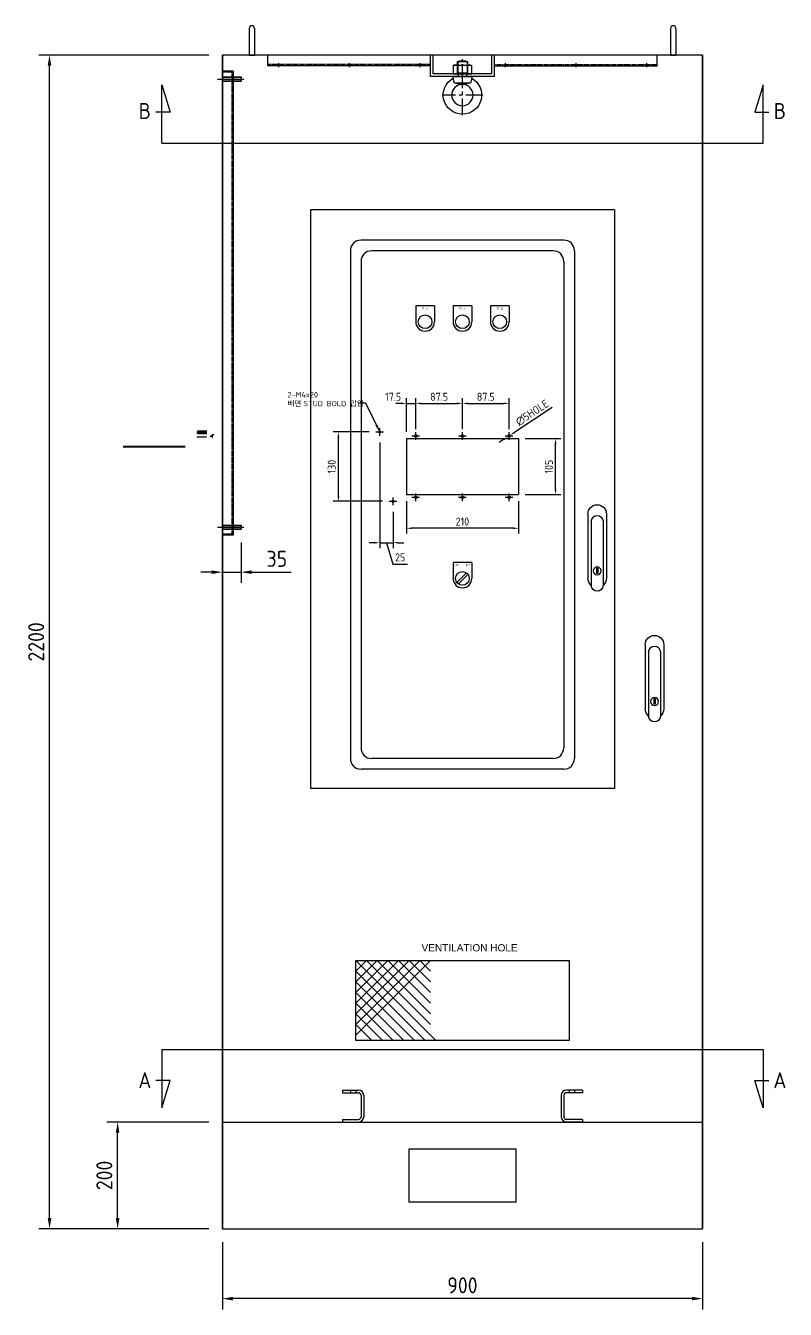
# Model space of a CAD drawing. Header units: inches. Extents: x 12 to 11036, y 8 to 6728.
# Drawn here: x 2277 to 3701, y 1345 to 3751 of the extents above; entities that cross this region are included whole.
import ezdxf
from ezdxf.enums import TextEntityAlignment as Align

# ---------------------------------------------------------------- set-up
doc = ezdxf.new("R2010")
doc.units = ezdxf.units.IN
doc.header["$MEASUREMENT"] = 0
for name, pattern in [('CENTER', [50.8, 31.75, -6.35, 6.35, -6.35]), ('CENTER1', [10, 7, -1, 1, -1]), ('CHAIN', [0.3543, 0.2362, -0.0295, 0.0591, -0.0295]), ('DASHED', [0.2067, 0.1654, -0.0413]), ('HIDDEN2', [4.7625, 3.175, -1.5875])]:
    doc.linetypes.add(name, pattern=pattern)
doc.layers.add('CL', color=1, linetype='CENTER')
doc.layers.add('피치선', color=1, linetype='Continuous')
for name, color, linetype, lineweight in [('Display', 7, 'Continuous', 15), ('가려진 것(ISO)', 2, 'DASHED', 18), ('가시적인 것(ISO)', 3, 'Continuous', 40), ('가시적인 좁은 것(ISO)', 3, 'Continuous', 35), ('중심 표식(ISO)', 1, 'Continuous', 25)]:
    doc.layers.add(name, color=color, linetype=linetype, lineweight=lineweight)
doc.styles.add('HGTXT', font='', dxfattribs={"bigfont": 'whgtxt.shx'})
doc.styles.get("Standard").update_dxf_attribs({"font": 'arial.ttf'})
doc.styles.add('치수 텍스트_PSTEK_POSCO', font='isocp.shx')
doc.styles.get('HGTXT').set_extended_font_data('GulimChe')
doc.dimstyles.new('치수_PSTEK_POSCO', dxfattribs={"dimscale": 10, "dimtxt": 3, "dimasz": 2, "dimexe": 2, "dimexo": 2.5, "dimgap": 1, "dimtad": 1, "dimrnd": 1e-08, "dimdsep": 46, "dimtxsty": '치수 텍스트_PSTEK_POSCO', "dimcen": 0.09, "dimdle": 10, "dimclrd": 7, "dimclre": 7, "dimclrt": 2, "dimadec": 1, "dimazin": 2, "dimtfac": 1, "dimtmove": 0, "dimatfit": 3, "dimfxl": 0, "dimtolj": 1, "dimlwd": -1, "dimlwe": -1, "dimarcsym": 0})
doc.dimstyles.new('치수_PSTEK_POSCO$7', dxfattribs={"dimscale": 10, "dimtxt": 3, "dimasz": 2, "dimexe": 2, "dimexo": 2.5, "dimgap": 1, "dimtad": 1, "dimrnd": 1e-08, "dimdsep": 46, "dimtxsty": '치수 텍스트_PSTEK_POSCO', "dimcen": 0.09, "dimdle": 10, "dimclrd": 7, "dimclre": 7, "dimclrt": 2, "dimadec": 1, "dimazin": 2, "dimtfac": 1, "dimtmove": 0, "dimatfit": 3, "dimfxl": 0, "dimtolj": 1, "dimlwd": -1, "dimlwe": -1, "dimarcsym": 0})

# ---------------------------------------------------------------- blocks, each defined once
blk = doc.blocks.new('A$C67C06967')
for p, q in [((0, 50), (0, 0)), ((10, 50), (10, 0)), ((0, 0), (10, 0))]:
    blk.add_line(p, q)
blk.add_arc((5, 50), 5, 0, 180)
blk = doc.blocks.new('A$C53AB247C')
at = {"lineweight": -3}
for p, q in [((0, 144.6), (0, 24.6)), ((35, 144.6), (35, 24.6)), ((6.5, 131.1), (6.5, 11)), ((28.5, 131.1), (28.5, 11)), ((16.5, 43.2), (18.5, 43.2)), ((16.5, 43.2), (16.5, 33.2)), ((16.5, 33.2), (18.5, 33.2)), ((18.5, 43.2), (18.5, 33.2))]:
    blk.add_line(p, q, dxfattribs=at)
blk.add_circle((17.5, 38.2), 7.5, dxfattribs=at)
for centre, radius, start, end in [((17.5, 144.6), 17.5, 0, 180), ((17.5, 131.1), 11, 0, 180), ((17.5, 24.6), 17.5, 180, 231.0552), ((17.5, 24.6), 17.5, 308.9448, 0), ((17.5, 11), 11, 180, 0)]:
    blk.add_arc(centre, radius, start, end, dxfattribs=at)
blk = doc.blocks.new('ddd')
for p, q in [((8003.8, 17490.1), (7968.8, 17490.1)), ((7968.8, 17490.1), (7968.8, 17460.1)), ((8003.8, 17490.1), (8003.8, 17460.1))]:
    blk.add_line(p, q)
blk.add_circle((7986.3, 17460.1), 12.8)
blk.add_arc((7986.3, 17460.1), 17.5, 180, 0)
blk = doc.blocks.new('*D41')
at = {"color": 7, "linetype": 'Continuous'}
for p, q in [((2646.1, 1470.6), (2646.1, 1344.6)), ((3546.1, 1470.6), (3546.1, 1344.6)), ((3526.1, 1364.6), (2666.1, 1364.6))]:
    blk.add_line(p, q, dxfattribs=at)
at = {"color": 7}
for points in [[(2666.1, 1368), (2666.1, 1361.3), (2646.1, 1364.6)], [(3526.1, 1368), (3526.1, 1361.3), (3546.1, 1364.6)]]:
    blk.add_solid(points, dxfattribs=at)
at = {"layer": 'Defpoints', "color": 0}
for p in [(2646.1, 1495.6), (3546.1, 1495.6), (2646.1, 1364.6)]:
    blk.add_point(p, dxfattribs=at)
at = {"color": 2, "insert": (3096.1, 1389.6), "char_height": 30, "attachment_point": 5, "style": '치수 텍스트_PSTEK_POSCO'}
blk.add_mtext('\\A1;900', dxfattribs=at)
blk = doc.blocks.new('*D42')
at = {"color": 7, "linetype": 'Continuous'}
for p, q in [((2621.1, 1695.6), (2429.9, 1695.6)), ((2449.9, 1515.6), (2449.9, 1675.6)), ((2621.1, 1495.6), (2429.9, 1495.6))]:
    blk.add_line(p, q, dxfattribs=at)
at = {"color": 7}
for points in [[(2446.5, 1675.6), (2453.2, 1675.6), (2449.9, 1695.6)], [(2446.5, 1515.6), (2453.2, 1515.6), (2449.9, 1495.6)]]:
    blk.add_solid(points, dxfattribs=at)
at = {"layer": 'Defpoints', "color": 0}
for p in [(2449.9, 1695.6), (2646.1, 1695.6), (2646.1, 1495.6)]:
    blk.add_point(p, dxfattribs=at)
at = {"color": 2, "insert": (2424.9, 1595.6), "char_height": 30, "attachment_point": 5, "rotation": 90, "style": '치수 텍스트_PSTEK_POSCO'}
blk.add_mtext('\\A1;200', dxfattribs=at)
blk = doc.blocks.new('*D43')
at = {"color": 7, "linetype": 'Continuous'}
for p, q in [((2621.1, 3695.6), (2302.2, 3695.6)), ((2322.2, 1515.6), (2322.2, 3675.6)), ((2621.1, 1495.6), (2302.2, 1495.6))]:
    blk.add_line(p, q, dxfattribs=at)
at = {"color": 7}
for points in [[(2318.8, 3675.6), (2325.5, 3675.6), (2322.2, 3695.6)], [(2318.8, 1515.6), (2325.5, 1515.6), (2322.2, 1495.6)]]:
    blk.add_solid(points, dxfattribs=at)
at = {"layer": 'Defpoints', "color": 0}
for p in [(2322.2, 3695.6), (2646.1, 3695.6), (2646.1, 1495.6)]:
    blk.add_point(p, dxfattribs=at)
at = {"color": 2, "insert": (2297.2, 2595.6), "char_height": 30, "attachment_point": 5, "rotation": 90, "style": '치수 텍스트_PSTEK_POSCO'}
blk.add_mtext('\\A1;2200', dxfattribs=at)
blk = doc.blocks.new('A$C3CF22581')
for p, q in [((-15.2, -22), (-17.5, -31.5)), ((0, -20), (-15.2, -22)), ((15.2, -22), (-15.2, -22)), ((15.2, -22), (0, -20)), ((17.5, -31.5), (15.2, -22)), ((-17.5, -31.5), (-17.5, -35)), ((-17.5, -35), (17.5, -35)), ((10, -41), (-10, -41)), ((-10, -62.3), (-10, -41)), ((-8.2, -41), (-8.2, -37)), ((8.2, -37), (8.2, -41)), ((10, -41), (10, -62.3)), ((17.5, -35), (17.5, -31.5)), ((10, -62.3), (-10, -62.3))]:
    blk.add_line(p, q)
blk.add_circle((0, 0), 20)
for centre, radius, start, end in [((0, 0), 36, 299.0853, 240.9147), ((-10.2, -37), 2, 0, 90), ((10.2, -37), 2, 90, 180), ((0, -45), 20, 240, 300)]:
    blk.add_arc(centre, radius, start, end)
at = {"layer": 'CL'}
for p, q in [((0, 38), (0, -67)), ((38, 0), (-38, 0))]:
    blk.add_line(p, q, dxfattribs=at)
at = {"layer": '피치선'}
for p, q in [((-8.6, -63), (-8.6, -41)), ((8.6, -63), (8.6, -41))]:
    blk.add_line(p, q, dxfattribs=at)
blk = doc.blocks.new('*D153')
at = {"color": 7}
for p, q in [((2646.1, 2781.6), (2646.1, 2706.3)), ((2681.1, 2781.6), (2681.1, 2706.3)), ((2626.1, 2726.3), (2606.1, 2726.3)), ((2646.1, 2726.3), (2681.1, 2726.3)), ((2701.1, 2726.3), (2775.4, 2726.3))]:
    blk.add_line(p, q, dxfattribs=at)
for points in [[(2626.1, 2729.6), (2626.1, 2723), (2646.1, 2726.3)], [(2701.1, 2729.6), (2701.1, 2723), (2681.1, 2726.3)]]:
    blk.add_solid(points, dxfattribs=at)
at = {"layer": 'Defpoints', "color": 0}
for p in [(2646.1, 2806.6), (2681.1, 2806.6), (2681.1, 2726.3)]:
    blk.add_point(p, dxfattribs=at)
at = {"color": 2, "insert": (2748.3, 2751.3), "char_height": 30, "attachment_point": 5, "style": '치수 텍스트_PSTEK_POSCO'}
blk.add_mtext('\\A1;35', dxfattribs=at)
blk = doc.blocks.new('*D226')
at = {"color": 7, "linetype": 'Continuous'}
for p, q in [((2981.1, 3042.6), (2971.1, 3042.6)), ((2991.1, 2989.1), (2991.1, 3052.6)), ((2991.1, 3042.6), (3008.6, 3042.6)), ((3008.6, 2994.1), (3008.6, 3052.6)), ((3018.6, 3042.6), (3028.6, 3042.6))]:
    blk.add_line(p, q, dxfattribs=at)
at = {"color": 7}
for points in [[(2981.1, 3044.3), (2981.1, 3041), (2991.1, 3042.6)], [(3018.6, 3044.3), (3018.6, 3041), (3008.6, 3042.6)]]:
    blk.add_solid(points, dxfattribs=at)
at = {"layer": 'Defpoints', "color": 0}
for p in [(3008.6, 3042.6), (2991.1, 2976.6), (3008.6, 2981.6)]:
    blk.add_point(p, dxfattribs=at)
at = {"color": 2, "insert": (2966.2, 3055.1), "char_height": 15, "attachment_point": 5, "style": '치수 텍스트_PSTEK_POSCO'}
blk.add_mtext('\\A1;17.5', dxfattribs=at)
blk = doc.blocks.new('*D227')
at = {"color": 7, "linetype": 'Continuous'}
for p, q in [((3008.6, 2994.1), (3008.6, 3052.6)), ((3018.6, 3042.6), (3086.1, 3042.6)), ((3096.1, 2994.1), (3096.1, 3052.6))]:
    blk.add_line(p, q, dxfattribs=at)
at = {"color": 7}
for points in [[(3018.6, 3044.3), (3018.6, 3041), (3008.6, 3042.6)], [(3086.1, 3044.3), (3086.1, 3041), (3096.1, 3042.6)]]:
    blk.add_solid(points, dxfattribs=at)
at = {"layer": 'Defpoints', "color": 0}
for p in [(3096.1, 3042.6), (3008.6, 2981.6), (3096.1, 2981.6)]:
    blk.add_point(p, dxfattribs=at)
at = {"color": 2, "insert": (3052.4, 3055.1), "char_height": 15, "attachment_point": 5, "style": '치수 텍스트_PSTEK_POSCO'}
blk.add_mtext('\\A1;87.5', dxfattribs=at)
blk = doc.blocks.new('*D228')
at = {"color": 7, "linetype": 'Continuous'}
for p, q in [((3096.1, 2994.1), (3096.1, 3052.6)), ((3106.1, 3042.6), (3173.6, 3042.6)), ((3183.6, 2994.1), (3183.6, 3052.6))]:
    blk.add_line(p, q, dxfattribs=at)
at = {"color": 7}
for points in [[(3106.1, 3044.3), (3106.1, 3041), (3096.1, 3042.6)], [(3173.6, 3044.3), (3173.6, 3041), (3183.6, 3042.6)]]:
    blk.add_solid(points, dxfattribs=at)
at = {"layer": 'Defpoints', "color": 0}
for p in [(3183.6, 3042.6), (3096.1, 2981.6), (3183.6, 2981.6)]:
    blk.add_point(p, dxfattribs=at)
at = {"color": 2, "insert": (3139.9, 3055.1), "char_height": 15, "attachment_point": 5, "style": '치수 텍스트_PSTEK_POSCO'}
blk.add_mtext('\\A1;87.5', dxfattribs=at)
blk = doc.blocks.new('*D229')
at = {"color": 7, "linetype": 'Continuous'}
for p, q in [((3213.6, 2976.6), (3280.7, 2976.6)), ((3270.7, 2881.6), (3270.7, 2966.6)), ((3213.6, 2871.6), (3280.7, 2871.6))]:
    blk.add_line(p, q, dxfattribs=at)
at = {"color": 7}
for points in [[(3269, 2966.6), (3272.3, 2966.6), (3270.7, 2976.6)], [(3269, 2881.6), (3272.3, 2881.6), (3270.7, 2871.6)]]:
    blk.add_solid(points, dxfattribs=at)
at = {"layer": 'Defpoints', "color": 0}
for p in [(3201.1, 2976.6), (3270.7, 2976.6), (3201.1, 2871.6)]:
    blk.add_point(p, dxfattribs=at)
at = {"color": 2, "insert": (3258.2, 2924.1), "char_height": 15, "attachment_point": 5, "rotation": 90, "style": '치수 텍스트_PSTEK_POSCO'}
blk.add_mtext('\\A1;105', dxfattribs=at)
blk = doc.blocks.new('*D230')
at = {"color": 7, "linetype": 'Continuous'}
for p, q in [((2991.1, 2859.1), (2991.1, 2798.6)), ((3201.1, 2859.1), (3201.1, 2798.6)), ((3191.1, 2808.6), (3001.1, 2808.6))]:
    blk.add_line(p, q, dxfattribs=at)
at = {"color": 7}
for points in [[(3001.1, 2810.3), (3001.1, 2807), (2991.1, 2808.6)], [(3191.1, 2810.3), (3191.1, 2807), (3201.1, 2808.6)]]:
    blk.add_solid(points, dxfattribs=at)
at = {"layer": 'Defpoints', "color": 0}
for p in [(2991.1, 2871.6), (3201.1, 2871.6), (2991.1, 2808.6)]:
    blk.add_point(p, dxfattribs=at)
at = {"color": 2, "insert": (3096.1, 2821.1), "char_height": 15, "attachment_point": 5, "style": '치수 텍스트_PSTEK_POSCO'}
blk.add_mtext('\\A1;210', dxfattribs=at)
blk = doc.blocks.new('*D231')
at = {"color": 7, "linetype": 'Continuous'}
for p, q in [((2921.1, 2989.1), (2853.6, 2989.1)), ((2863.6, 2869.1), (2863.6, 2979.1)), ((2946.1, 2859.1), (2853.6, 2859.1))]:
    blk.add_line(p, q, dxfattribs=at)
at = {"color": 7}
for points in [[(2862, 2979.1), (2865.3, 2979.1), (2863.6, 2989.1)], [(2862, 2869.1), (2865.3, 2869.1), (2863.6, 2859.1)]]:
    blk.add_solid(points, dxfattribs=at)
at = {"layer": 'Defpoints', "color": 0}
for p in [(2863.6, 2989.1), (2933.6, 2989.1), (2958.6, 2859.1)]:
    blk.add_point(p, dxfattribs=at)
at = {"color": 2, "insert": (2851.1, 2924.1), "char_height": 15, "attachment_point": 5, "rotation": 90, "style": '치수 텍스트_PSTEK_POSCO'}
blk.add_mtext('\\A1;130', dxfattribs=at)
blk = doc.blocks.new('*D232')
at = {"color": 7, "linetype": 'Continuous'}
for p, q in [((2941.1, 2969.1), (2941.1, 2771.5)), ((2966.1, 2839.1), (2966.1, 2771.5)), ((2931.1, 2781.5), (2921.1, 2781.5)), ((2941.1, 2781.5), (2966.1, 2781.5)), ((2941.1, 2781.5), (2966.1, 2781.5)), ((2953.6, 2781.5), (2965.6, 2741.5)), ((2976.1, 2781.5), (2986.1, 2781.5)), ((2965.6, 2741.5), (2993.1, 2741.5))]:
    blk.add_line(p, q, dxfattribs=at)
at = {"color": 7}
for points in [[(2931.1, 2783.2), (2931.1, 2779.9), (2941.1, 2781.5)], [(2976.1, 2783.2), (2976.1, 2779.9), (2966.1, 2781.5)]]:
    blk.add_solid(points, dxfattribs=at)
at = {"layer": 'Defpoints', "color": 0}
for p in [(2941.1, 2981.6), (2966.1, 2851.6), (2966.1, 2781.5)]:
    blk.add_point(p, dxfattribs=at)
at = {"color": 2, "insert": (2979.4, 2754), "char_height": 15, "attachment_point": 5, "style": '치수 텍스트_PSTEK_POSCO'}
blk.add_mtext('\\A1;25', dxfattribs=at)
blk = doc.blocks.new('*D233')
at = {"color": 7, "linetype": 'Continuous'}
for p, q in [((3264.6, 3035), (3194.1, 2988.5)), ((3173.2, 2974.7), (3164.9, 2969.2)), ((3181.6, 2980.2), (3185.7, 2983))]:
    blk.add_line(p, q, dxfattribs=at)
at = {"color": 7}
for points in [[(3193.2, 2989.9), (3195, 2987.1), (3185.7, 2983)], [(3172.3, 2976.1), (3174.1, 2973.3), (3181.6, 2980.2)]]:
    blk.add_solid(points, dxfattribs=at)
at = {"layer": 'Defpoints', "color": 0}
for p in [(3181.6, 2980.2), (3185.7, 2983)]:
    blk.add_point(p, dxfattribs=at)
at = {"color": 2, "insert": (3226.7, 3024.9), "char_height": 15, "attachment_point": 5, "rotation": 33.39, "style": '치수 텍스트_PSTEK_POSCO'}
blk.add_mtext('\\A1;∅5HOLE', dxfattribs=at)

msp = doc.modelspace()

# ---------------------------------------------------------------- linework, layer by layer
for p, q in [((2646.145, 1495.618), (2646.145, 3695.618)), ((2646.145, 3695.618), (2646.145, 1495.618)), ((3546.145, 3695.618), (2646.145, 3695.618)), ((2646.145, 1495.618), (2646.145, 3695.618)), ((2646.145, 3695.618), (2646.145, 1495.618)), ((2731.145, 3675.618), (2731.145, 3695.618)), ((3036.145, 3655.618), (3036.145, 3695.618)), ((3041.145, 3660.618), (3041.145, 3695.618)), ((3151.145, 3660.618), (3151.145, 3695.618)), ((3156.145, 3655.618), (3156.145, 3695.618)), ((3461.145, 3675.618), (3461.145, 3695.618)), ((3546.145, 1495.618), (3546.145, 3695.618)), ((3546.145, 3695.618), (3546.145, 1495.618)), ((3546.145, 3695.618), (3546.145, 1695.618)), ((2646.145, 3665.622), (2646.145, 2795.622)), ((2666.145, 3665.622), (2646.145, 3665.622)), ((2666.145, 3665.622), (2666.145, 2795.622)), ((3036.145, 3675.618), (2731.145, 3675.618)), ((2749.395, 3677.618), (2749.395, 3675.618)), ((2752.895, 3677.618), (2752.895, 3675.618)), ((2881.895, 3677.618), (2881.895, 3675.618)), ((2885.395, 3677.618), (2885.395, 3675.618)), ((3014.395, 3677.618), (3014.395, 3675.618)), ((3017.895, 3677.618), (3017.895, 3675.618)), ((3151.145, 3660.618), (3041.145, 3660.618)), ((3078.824, 3675.278), (3081.145, 3676.618)), ((3078.824, 3675.278), (3078.824, 3660.618)), ((3078.824, 3660.618), (3113.466, 3660.618)), ((3081.145, 3676.618), (3111.145, 3676.618)), ((3087.484, 3675.278), (3087.484, 3660.618)), ((3104.806, 3675.278), (3104.806, 3660.618)), ((3111.145, 3676.618), (3113.466, 3675.278)), ((3113.466, 3660.618), (3113.466, 3675.278)), ((3156.145, 3675.618), (3461.145, 3675.618)), ((3174.395, 3677.618), (3174.395, 3675.618)), ((3177.895, 3677.618), (3177.895, 3675.618)), ((3306.895, 3677.618), (3306.895, 3675.618)), ((3310.395, 3677.618), (3310.395, 3675.618)), ((3439.395, 3677.618), (3439.395, 3675.618)), ((3442.895, 3677.618), (3442.895, 3675.618)), ((2532.443, 3530.248), (2532.443, 3639.796)), ((2532.443, 3639.796), (2548.278, 3588.505)), ((2636.751, 3650.622), (2686.145, 3650.622)), ((2646.145, 3654.622), (2681.145, 3654.622)), ((2646.145, 3646.622), (2681.145, 3646.622)), ((2681.145, 3654.622), (2681.145, 3646.622)), ((3156.145, 3655.618), (3036.145, 3655.618)), ((3659.848, 3639.796), (3644.013, 3588.505)), ((3659.848, 3530.248), (3659.848, 3639.796)), ((2548.278, 3588.505), (2521.629, 3588.505)), ((3644.013, 3588.505), (3670.662, 3588.505)), ((2532.443, 3530.248), (3659.848, 3530.248)), ((2811.145, 3405.678), (2811.145, 2320.524)), ((3381.145, 3405.678), (2811.145, 3405.678)), ((3381.145, 3405.678), (3381.145, 2320.524)), ((3286.145, 3348.631), (2906.145, 3348.631)), ((2886.145, 3328.631), (2886.145, 2377.044)), ((3266.145, 3328.631), (2926.145, 3328.631)), ((3306.145, 3328.631), (3306.145, 2377.044)), ((2906.145, 3308.631), (2906.145, 2397.044)), ((3286.145, 3308.631), (3286.145, 2397.044)), ((2991.145, 2976.616), (2991.145, 2871.616)), ((2991.145, 2976.616), (3201.145, 2976.616)), ((3201.145, 2976.616), (3201.145, 2871.616)), ((2991.145, 2871.616), (3201.145, 2871.616)), ((2636.751, 2810.622), (2686.145, 2810.622)), ((2646.145, 2814.622), (2681.145, 2814.622)), ((2646.145, 2806.622), (2681.145, 2806.622)), ((2666.145, 2795.622), (2646.145, 2795.622)), ((2681.145, 2814.622), (2681.145, 2806.622)), ((3266.145, 2377.044), (2926.145, 2377.044)), ((3286.145, 2357.044), (2906.145, 2357.044)), ((3381.145, 2320.524), (2811.145, 2320.524)), ((2532.443, 1831.778), (3659.848, 1831.778)), ((2532.443, 1831.778), (2532.443, 1722.231)), ((3659.848, 1831.778), (3659.848, 1722.231)), ((2548.278, 1773.521), (2521.629, 1773.521)), ((2532.443, 1722.231), (2548.278, 1773.521)), ((3659.848, 1722.231), (3644.013, 1773.521)), ((3644.013, 1773.521), (3670.662, 1773.521)), ((2871.145, 1755.618), (2871.145, 1750.618)), ((2871.145, 1755.618), (2901.145, 1755.618)), ((2871.145, 1750.618), (2901.145, 1750.618)), ((2886.145, 1755.618), (2886.145, 1750.618)), ((2896.145, 1755.618), (2896.145, 1750.618)), ((2906.145, 1745.618), (2906.145, 1705.618)), ((2911.145, 1745.618), (2911.145, 1705.618)), ((3281.145, 1745.618), (3281.145, 1705.618)), ((3286.145, 1745.618), (3286.145, 1705.618)), ((3321.145, 1755.618), (3291.145, 1755.618)), ((3321.145, 1750.618), (3291.145, 1750.618)), ((3296.145, 1755.618), (3296.145, 1750.618)), ((3306.145, 1755.618), (3306.145, 1750.618)), ((3321.145, 1755.618), (3321.145, 1750.618)), ((2646.145, 1695.618), (3546.145, 1695.618)), ((2871.145, 1700.618), (2871.145, 1695.618)), ((2871.145, 1700.618), (2901.145, 1700.618)), ((2871.145, 1695.618), (2901.145, 1695.618)), ((3321.145, 1700.618), (3291.145, 1700.618)), ((3321.145, 1695.618), (3291.145, 1695.618)), ((3321.145, 1700.618), (3321.145, 1695.618)), ((3546.145, 1695.618), (3546.145, 1495.618)), ((2996.145, 1645.618), (3196.145, 1645.618)), ((2996.145, 1545.618), (2996.145, 1645.618)), ((3196.145, 1645.618), (3196.145, 1545.618)), ((3196.145, 1545.618), (2996.145, 1545.618)), ((2646.145, 1495.618), (3546.145, 1495.618))]:
    msp.add_line(p, q)
at = {"color": 2, "linetype": 'HIDDEN2', "ltscale": 0.5}
for p, q in [((2664.145, 3663.622), (2646.145, 3663.622)), ((2664.145, 3663.622), (2664.145, 2797.622)), ((3036.145, 3677.618), (2731.145, 3677.618)), ((3156.145, 3677.618), (3461.145, 3677.618)), ((2664.145, 2797.622), (2646.145, 2797.622))]:
    msp.add_line(p, q, dxfattribs=at)
at = {"color": 1, "linetype": 'CENTER1', "ltscale": 0.5}
for p, q in [((2749.145, 3677.618), (2749.145, 3675.618)), ((2751.145, 3680.618), (2751.145, 3672.618)), ((2753.145, 3677.618), (2753.145, 3675.618)), ((2881.645, 3677.618), (2881.645, 3675.618)), ((2883.645, 3680.618), (2883.645, 3672.618)), ((2885.645, 3677.618), (2885.645, 3675.618)), ((3014.145, 3677.618), (3014.145, 3675.618)), ((3016.145, 3680.618), (3016.145, 3672.618)), ((3018.145, 3677.618), (3018.145, 3675.618)), ((3174.145, 3677.618), (3174.145, 3675.618)), ((3176.145, 3680.618), (3176.145, 3672.618)), ((3178.145, 3677.618), (3178.145, 3675.618)), ((3306.645, 3677.618), (3306.645, 3675.618)), ((3308.645, 3680.618), (3308.645, 3672.618)), ((3310.645, 3677.618), (3310.645, 3675.618)), ((3439.145, 3677.618), (3439.145, 3675.618)), ((3441.145, 3680.618), (3441.145, 3672.618)), ((3443.145, 3677.618), (3443.145, 3675.618)), ((2933.645, 2989.116), (2948.645, 2989.116)), ((2941.145, 2981.616), (2941.145, 2996.616)), ((3008.645, 2974.116), (3008.645, 2989.116)), ((3096.145, 2974.116), (3096.145, 2989.116)), ((3183.645, 2974.116), (3183.645, 2989.116)), ((3001.145, 2981.616), (3016.145, 2981.616)), ((3088.645, 2981.616), (3103.645, 2981.616)), ((3176.145, 2981.616), (3191.145, 2981.616)), ((2966.145, 2851.616), (2966.145, 2866.616)), ((3001.145, 2866.616), (3016.145, 2866.616)), ((3008.645, 2859.116), (3008.645, 2874.116)), ((3088.645, 2866.616), (3103.645, 2866.616)), ((3096.145, 2859.116), (3096.145, 2874.116)), ((3176.145, 2866.616), (3191.145, 2866.616)), ((3183.645, 2859.116), (3183.645, 2874.116)), ((2958.645, 2859.116), (2973.645, 2859.116))]:
    msp.add_line(p, q, dxfattribs=at)
at = {"color": 1}
for p, q in [((2646.145, 3654.022), (2681.145, 3654.022)), ((2646.145, 3647.222), (2681.145, 3647.222)), ((2646.145, 2814.022), (2681.145, 2814.022)), ((2646.145, 2807.222), (2681.145, 2807.222))]:
    msp.add_line(p, q, dxfattribs=at)
at = {"linetype": 'Continuous'}
for p, q in [((3016.145, 1998.313), (2896.145, 1878.313)), ((3036.145, 1998.313), (2896.145, 1858.313)), ((2896.145, 1998.313), (3044.781, 1849.678)), ((2916.145, 1998.313), (2896.145, 1978.313)), ((2936.145, 1998.313), (2896.145, 1958.313)), ((2956.145, 1998.313), (2896.145, 1938.313)), ((2976.145, 1998.313), (2896.145, 1918.313)), ((2996.145, 1998.313), (2896.145, 1898.313)), ((2916.145, 1998.313), (3036.145, 1878.313)), ((2936.145, 1998.313), (3036.145, 1898.313)), ((2956.145, 1998.313), (3036.145, 1918.313)), ((2976.145, 1998.313), (3036.145, 1938.313)), ((2996.145, 1998.313), (3036.145, 1958.313)), ((3016.145, 1998.313), (3036.145, 1978.313)), ((2896.145, 1978.313), (3024.781, 1849.678)), ((2896.145, 1958.313), (3004.781, 1849.678)), ((2896.145, 1938.313), (2984.781, 1849.678)), ((2896.145, 1918.313), (2964.781, 1849.678)), ((2896.145, 1898.313), (2944.781, 1849.678)), ((2896.145, 1878.313), (2924.781, 1849.678)), ((2997.831, 1895.813), (2997.831, 1895.813))]:
    msp.add_line(p, q, dxfattribs=at)
msp.add_lwpolyline([(2896.145, 1998.313), (3296.145, 1998.313), (3296.145, 1848.313), (2896.145, 1848.313)], close=True)
for centre in [(3008.645, 2981.616), (3096.145, 2981.616), (3183.645, 2981.616), (3008.645, 2866.616), (3096.145, 2866.616), (3183.645, 2866.616)]:
    msp.add_circle(centre, 2.5)
for centre, radius, start, end in [((3083.154, 3668.956), 7.662, 55.591013, 124.408987), ((3096.355, 3646.619), 30, 90.400194, 107.198596), ((3095.936, 3646.619), 30, 72.801404, 89.599806), ((3109.136, 3668.956), 7.662, 55.591013, 124.408987), ((2906.145, 3328.631), 20, 90, 180), ((3286.145, 3328.631), 20, 0, 90), ((2926.145, 3308.631), 20, 90, 180), ((3266.145, 3308.631), 20, 0, 90), ((2926.145, 2397.044), 20, 180, 270), ((3266.145, 2397.044), 20, 270, 0), ((2906.145, 2377.044), 20, 180, 270), ((3286.145, 2377.044), 20, 270, 0), ((2901.145, 1745.618), 10, 0, 90), ((2901.145, 1745.618), 5, 0, 90), ((3291.145, 1745.618), 10, 90, 180), ((3291.145, 1745.618), 5, 90, 180), ((2901.145, 1705.618), 5, 270, 0), ((2901.145, 1705.618), 10, 270, 0), ((3291.145, 1705.618), 10, 180, 270), ((3291.145, 1705.618), 5, 180, 270)]:
    msp.add_arc(centre, radius, start, end)
at = {"layer": 'CL'}
msp.add_line((3096.145, 3658.618), (3096.145, 3678.618), dxfattribs=at)
at = {"layer": 'Display'}
for p, q in [((3087.05, 2708.284), (3102.412, 2723.647)), ((3089.878, 2705.456), (3105.241, 2720.818))]:
    msp.add_line(p, q, dxfattribs=at)
at = {"layer": '가려진 것(ISO)', "ltscale": 3.809293}
msp.add_line((2610.309, 2990.089), (2610.309, 2986.089), dxfattribs=at)
at = {"layer": '가려진 것(ISO)', "ltscale": 15.198803}
for centre in [(2941.145, 2989.116), (2966.145, 2859.116)]:
    msp.add_circle(centre, 2, dxfattribs=at)
at = {"layer": '가려진 것(ISO)', "ltscale": 7.099656}
for centre in [(2941.145, 2989.116), (2966.145, 2859.116)]:
    msp.add_arc(centre, 1.582, 100, 10, dxfattribs=at)
at = {"layer": '가시적인 것(ISO)'}
for p, q in [((2599.309, 2990.089), (2599.309, 2986.089)), ((2617.309, 2990.089), (2599.309, 2990.089)), ((2617.309, 2986.089), (2599.309, 2986.089)), ((2628.309, 2985.089), (2628.309, 2983.07)), ((2576.701, 2961.021), (2460.201, 2961.021)), ((2626.509, 2980.438), (2625.009, 2980.438)), ((2626.509, 2981.073), (2626.509, 2981.006)), ((2626.509, 2981.073), (2627.009, 2981.073)), ((2626.509, 2981.006), (2626.509, 2980.371)), ((2628.309, 2982.589), (2627.509, 2982.589)), ((2628.309, 2978.987), (2627.509, 2978.987))]:
    msp.add_line(p, q, dxfattribs=at)
for centre in [(2625.009, 2979.938), (2627.509, 2982.089)]:
    msp.add_arc(centre, 0.5, 90, 180, dxfattribs=at)
at = {"layer": '가시적인 좁은 것(ISO)'}
for p, q in [((2617.309, 2989.671), (2599.309, 2989.671)), ((2599.309, 2986.507), (2617.309, 2986.507))]:
    msp.add_line(p, q, dxfattribs=at)
at = {"layer": '중심 표식(ISO)', "linetype": 'CHAIN', "ltscale": 10.000767}
msp.add_line((2598.309, 2980.089), (2616.309, 2980.089), dxfattribs=at)

# ---------------------------------------------------------------- block references
for name, p in [('A$C67C06967', (2696.338, 3695.619)), ('A$C67C06967', (3486.145, 3695.619)), ('ddd', (-4960.123, -14264.487)), ('ddd', (-4890.123, -14264.487)), ('ddd', (-4820.123, -14264.487)), ('ddd', (-4890.123, -14745.554))]:
    msp.add_blockref(name, p)
at = {"xscale": -1, "rotation": 180}
msp.add_blockref('A$C3CF22581', (3096.145, 3620.618), dxfattribs=at)
at = {"lineweight": -3, "xscale": -1}
for p in [(3366.145, 2690.526), (3473.645, 2445.618)]:
    msp.add_blockref('A$C53AB247C', p, dxfattribs=at)

# ---------------------------------------------------------------- texts
at = {"linetype": 'Continuous', "style": 'HGTXT'}
for s, p in [('운 전', (3026.115, 3218.424)), ('정 지', (3096.115, 3218.424)), ('경 보', (3166.115, 3218.424)), ('현장', (3085.245, 2737.357)), ('원격', (3106.921, 2737.357))]:
    msp.add_text(s, height=3.75, dxfattribs=at).set_placement(p, align=Align.CENTER)
at = {"color": 2}
msp.add_text('VENTILATION HOLE', height=13.5, dxfattribs=at).set_placement((3019.453, 2015.571))
at = {"color": 2, "style": '치수 텍스트_PSTEK_POSCO'}
for s, insert, char_height, attachment_point in [('\\A1;B', (2500.819, 3590.713), 30, 5), ('\\A1;B', (3691.13, 3590.713), 30, 5), ('2-M4x20\\P{\\fGulim|b0|i0|c129|p50;배면 }STUD BOLD {\\fGulim|b0|i0|c129|p50;압입} ', (2768.303, 3063.987), 10, 1), ('\\A1;A', (2500.819, 1774.111), 30, 5), ('\\A1;A', (3691.13, 1774.111), 30, 5)]:
    msp.add_mtext(s, dxfattribs=dict(at, insert=insert, char_height=char_height, attachment_point=attachment_point))

# ---------------------------------------------------------------- dimensions: what is measured, and where the dimension line sits
for base, p1, p2, override, picture, middle in [((2322.178, 3695.618), (2646.145, 1495.618), (2646.145, 3695.618), {"dimfxl": 4, "dimarcsym": 1}, '*D43', (2297.175, 2595.618)), ((2863.619, 2989.116), (2958.645, 2859.116), (2933.645, 2989.116), {"dimscale": 5, "dimtmove": 1, "dimfxl": 4, "dimarcsym": 1}, '*D231', (2851.119, 2924.116)), ((3270.681, 2976.616), (3201.145, 2871.616), (3201.145, 2976.616), {"dimscale": 5, "dimtmove": 1, "dimfxl": 4, "dimarcsym": 1}, '*D229', (3258.181, 2924.116)), ((2449.881, 1695.618), (2646.145, 1495.618), (2646.145, 1695.618), {"dimfxl": 4, "dimarcsym": 1}, '*D42', (2424.878, 1595.618))]:
    dim = msp.add_linear_dim(base=base, p1=p1, p2=p2, angle=90, dimstyle='치수_PSTEK_POSCO', override=override)
    dim.commit()
    dim.dimension.update_dxf_attribs({"geometry": picture, "text_midpoint": middle})
dim = msp.add_linear_dim(base=(3008.645, 3042.649), p1=(2991.145, 2976.616), p2=(3008.645, 2981.616), dimstyle='치수_PSTEK_POSCO', override={"dimscale": 5, "dimtmove": 1, "dimfxl": 4, "dimarcsym": 1})
dim.commit()
dim.dimension.update_dxf_attribs({"geometry": '*D226', "text_midpoint": (2966.232, 3042.649), "dimtype": 160})
for base, p1, p2, override, picture, middle in [((3096.145, 3042.649), (3008.645, 2981.616), (3096.145, 2981.616), {"dimscale": 5, "dimtmove": 1, "dimfxl": 4, "dimarcsym": 1}, '*D227', (3052.395, 3055.149)), ((3183.645, 3042.649), (3096.145, 2981.616), (3183.645, 2981.616), {"dimscale": 5, "dimtmove": 1, "dimfxl": 4, "dimarcsym": 1}, '*D228', (3139.895, 3055.149)), ((2966.145, 2781.542), (2941.145, 2981.616), (2966.145, 2851.616), {"dimscale": 5, "dimtmove": 1, "dimfxl": 4, "dimarcsym": 1}, '*D232', (2970.647, 2754.039)), ((2991.145, 2808.622), (3201.145, 2871.616), (2991.145, 2871.616), {"dimscale": 5, "dimtmove": 1, "dimfxl": 4, "dimarcsym": 1}, '*D230', (3096.145, 2821.123)), ((2646.145, 1364.618), (3546.145, 1495.618), (2646.145, 1495.618), {"dimfxl": 4, "dimarcsym": 1}, '*D41', (3096.145, 1389.618))]:
    dim = msp.add_linear_dim(base=base, p1=p1, p2=p2, dimstyle='치수_PSTEK_POSCO', override=override)
    dim.commit()
    dim.dimension.update_dxf_attribs({"geometry": picture, "text_midpoint": middle})
dim = msp.add_diameter_dim_2p(p1=(3181.558, 2980.24), p2=(3185.733, 2982.992), text='<>HOLE', dimstyle='치수_PSTEK_POSCO', override={"dimscale": 5, "dimtmove": 1, "dimfxl": 4, "dimarcsym": 1})
dim.commit()
dim.dimension.update_dxf_attribs({"geometry": '*D233', "text_midpoint": (3226.654, 3024.936)})
dim = msp.add_linear_dim(base=(2681.145, 2726.308), p1=(2646.145, 2806.622), p2=(2681.145, 2806.622), dimstyle='치수_PSTEK_POSCO')
dim.commit()
dim.dimension.update_dxf_attribs({"geometry": '*D153', "text_midpoint": (2748.267, 2751.308)})

# ---------------------------------------------------------------- leaders
at = {"annotation_type": 0, "has_hookline": 1, "hookline_direction": 1, "text_width": 125.7}
msp.add_leader([(2941.145, 2989.116), (2914.905, 3043.08), (2900.905, 3043.08)], dimstyle='치수_PSTEK_POSCO$7', override={"dimscale": 7, "dimgap": 1, "dimtad": 0, "dimfxl": 4, "dimarcsym": 1}, dxfattribs=at)

doc.saveas('drawing.dxf')
